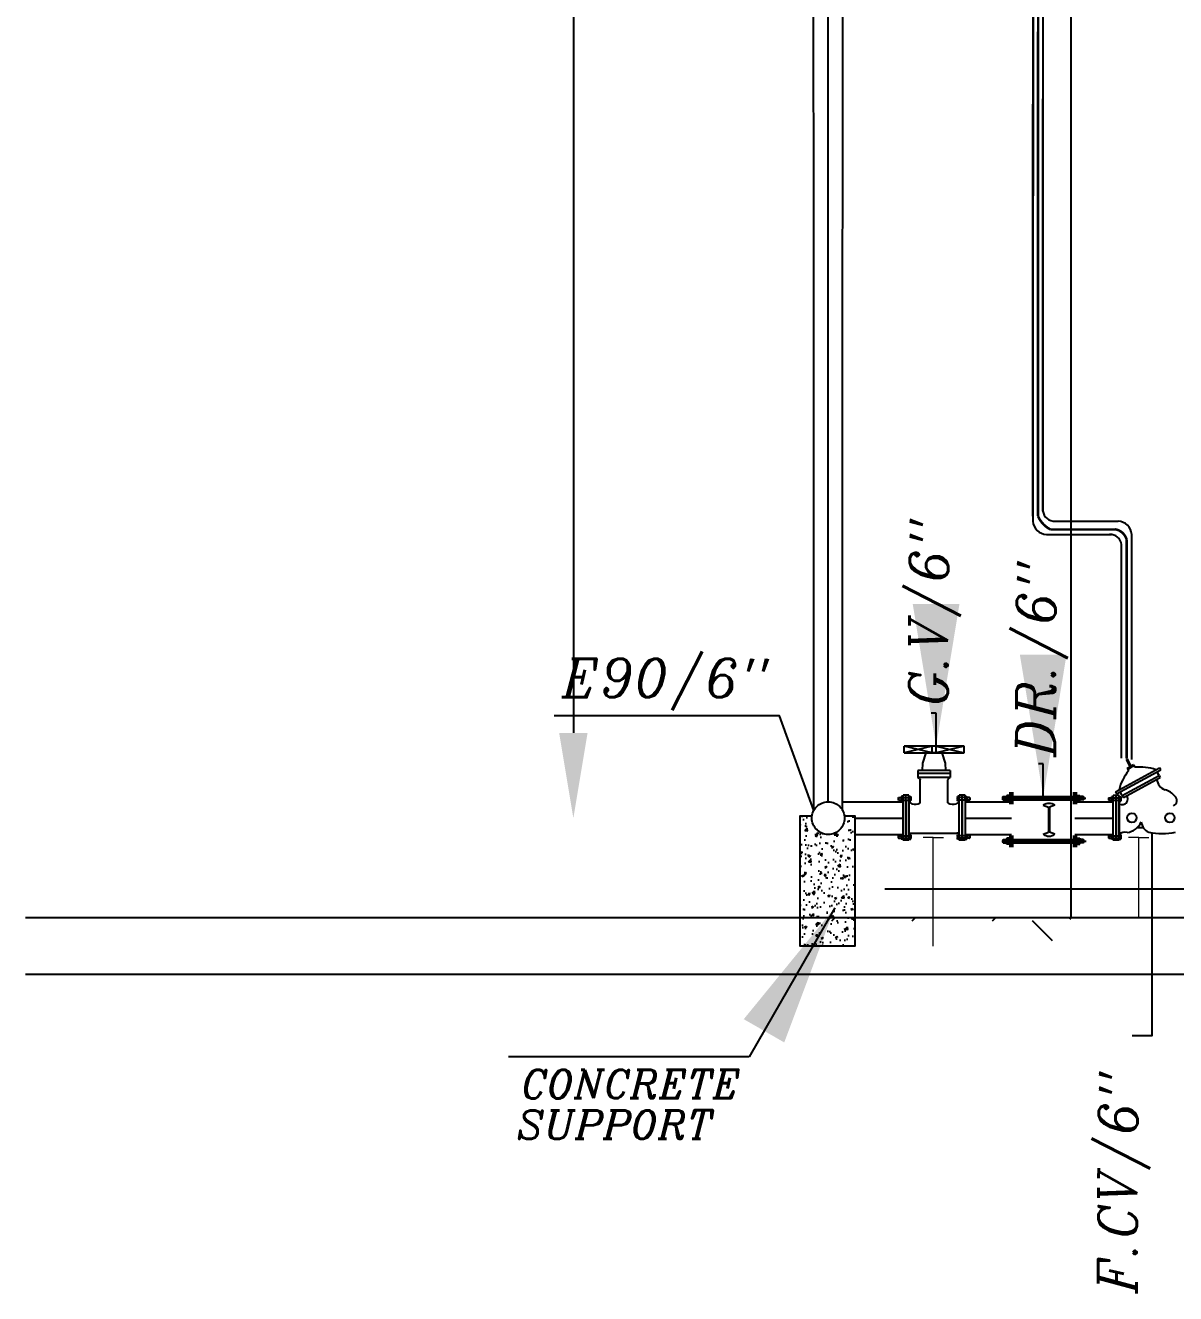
# Model space of a CAD drawing. Extents: x 152000 to 152174, y 158796 to 159332.
# Drawn here: x 152087.751 to 152091.801, y 159117.921 to 159122.387 of the extents above; entities that cross this region are included whole.
import ezdxf

# ---------------------------------------------------------------- set-up
doc = ezdxf.new("R2010")
doc.units = 0
doc.header["$LTSCALE"] = 3
doc.header["$MEASUREMENT"] = 0
doc.header["$PDMODE"] = 2
doc.header["$PDSIZE"] = 0.03
doc.linetypes.add('AUSGEZOGEN', pattern=[0])
doc.linetypes.add('CENTER', pattern=[2, 1.25, -0.25, 0.25, -0.25])
doc.layers.get('0').update_dxf_attribs({"linetype": 'CONTINUOUS'})
doc.layers.get('DEFPOINTS').update_dxf_attribs({"linetype": 'CONTINUOUS'})
for name, color, linetype in [('6INCH', 24, 'CONTINUOUS'), ('DIM', 144, 'CONTINUOUS'), ('EBENE0', 7, 'AUSGEZOGEN'), ('EOP', 3, 'CONTINUOUS'), ('MECH', 6, 'CONTINUOUS'), ('NUMBERS', 6, 'CONTINUOUS'), ('TEXTS', 1, 'CONTINUOUS')]:
    doc.layers.add(name, color=color, linetype=linetype)
doc.layers.add('BEAM', color=6, linetype='CONTINUOUS', lineweight=13)
doc.layers.add('LAND CORNERS', color=255, linetype='CONTINUOUS', lineweight=25)
doc.styles.add('italic', font='italicc.shx', dxfattribs={"height": 0.4})
doc.dimstyles.new('mais 1-100 plan', dxfattribs={"dimtxt": 0.25, "dimasz": 0.1635, "dimexe": 0.18, "dimexo": 0.0625, "dimgap": 0, "dimtad": 1, "dimzin": 0, "dimdsep": 46, "dimtxsty": 'Standard', "dimblk": 'OBLIQUE', "dimcen": 0, "dimse1": 1, "dimse2": 1, "dimclrd": 8, "dimclrt": 4, "dimadec": 0, "dimazin": 0, "dimtfac": 1, "dimtix": 1, "dimtofl": 0, "dimtmove": 0, "dimatfit": 3, "dimldrblk": 'OBLIQUE', "dimfxl": 0.18, "dimtolj": 1, "dimtzin": 0, "dimarcsym": 0})
doc.dimstyles.get("Standard").update_dxf_attribs({"dimtxt": 0.7, "dimasz": 0.5, "dimexe": 4.572, "dimexo": 1.5875, "dimgap": 0.01, "dimtad": 1, "dimzin": 0, "dimdsep": 46, "dimtxsty": 'Standard', "dimcen": 2.286, "dimse1": 1, "dimse2": 1, "dimsd1": 1, "dimsd2": 1, "dimadec": 0, "dimazin": 0, "dimtfac": 1, "dimtdec": 4, "dimtofl": 0, "dimtmove": 0, "dimatfit": 3, "dimfxl": 1, "dimtolj": 1, "dimtzin": 0, "dimarcsym": 0})

# ---------------------------------------------------------------- blocks, each defined once
blk = doc.blocks.new('*D142')
at = {"layer": 'DEFPOINTS', "color": 0, "transparency": 16777216}
for p in [(152090.4636, 159144.2168), (152089.6802, 159119.5954), (152090.5776, 159119.5954)]:
    blk.add_point(p, dxfattribs=at)
at = {"layer": 'LAND CORNERS', "color": 2, "lineweight": -2, "transparency": 16777216}
blk.add_line((152089.6802, 159143.9168), (152089.6802, 159119.8954), dxfattribs=at)
at = {"layer": 'LAND CORNERS', "color": 2, "transparency": 16777216}
for points in [[(152089.6302, 159143.9168), (152089.7302, 159143.9168), (152089.6802, 159144.2168)], [(152089.6302, 159119.8954), (152089.7302, 159119.8954), (152089.6802, 159119.5954)]]:
    blk.add_solid(points, dxfattribs=at)
at = {"layer": 'LAND CORNERS', "color": 2, "transparency": 16777216, "insert": (152089.5052, 159131.9061), "char_height": 0.25, "attachment_point": 5, "rotation": 90}
blk.add_mtext('\\A1;24.62', dxfattribs=at)
blk = doc.blocks.new('_OBLIQUE')
at = {"color": 0, "linetype": 'ByBlock'}
blk.add_line((-0.5, -0.5), (0.5, 0.5), dxfattribs=at)

msp = doc.modelspace()

# ---------------------------------------------------------------- hatches: boundary and pattern name
h = msp.add_hatch()
h.set_pattern_fill('AR-CONC', color=256, scale=0.009703, style=0)
h.set_pattern_definition([(50, (152180.476357, 158639.755047), (0.069595362, -0.006088805), [0.007277209, -0.080049298]), (355, (152180.47636, 158639.75505), (-0.013462966, 0.07298479), [0.005821767, -0.064039438]), (100.4514, (152180.482156, 158639.75454), (0.056132448, 0.066895941), [0.006184676, -0.068031435]), (46.1842, (152180.47636, 158639.77445), (0.103553814, -0.016060219), [0.010915813, -0.120073946]), (96.6356, (152180.48499, 158639.77311), (0.09068981, 0.094518123), [0.009277014, -0.102047136]), (351.1842, (152180.47636, 158639.77445), (0.090689736, 0.094518194), [0.00873265, -0.096059157]), (21, (152180.48606, 158639.7696), (0.057917564, -0.03906589), [0.007277209, -0.080049298]), (326, (152180.48606, 158639.7696), (0.023608753, 0.070360911), [0.005821767, -0.064039438]), (71.4514, (152180.490886, 158639.766346), (0.081526341, 0.031294957), [0.006184676, -0.068031435]), (37.5, (152180.476357, 158639.755047), (0.0011798641, 0.0323005081), [0, -0.0632632025, 0, -0.0650097326, 0, -0.0642820117]), (7.5, (152180.476357, 158639.755047), (0.025525493, 0.038269552), [0, -0.0370652505, 0, -0.0618077607, 0, -0.0244999365]), (327.5, (152180.45472, 158639.755047), (0.0517964983, -0.0021884868), [0, -0.024257363, 0, -0.0756829723, 0, -0.1004254824]), (317.5, (152180.445016, 158639.755047), (0.0565862342, 0.0097131315), [0, -0.031534572, 0, -0.050261256, 0, -0.071316647])])
h.paths.add_polyline_path([(152090.47784, 159119.60238), (152090.52043, 159119.60238, 0.030415), (152090.52, 159119.59539, 1), (152090.63516, 159119.59539, 0.030415), (152090.63474, 159119.60238), (152090.6719, 159119.60238), (152090.6719, 159119.14534), (152090.47784, 159119.14534)])

# ---------------------------------------------------------------- linework, layer by layer
at = {"color": 130, "const_width": 0.00889}
for points in [[(152091.31584, 159120.65895), (152091.3224, 159138.08851)], [(152091.35955, 159120.61187), (152091.59118, 159120.61187)]]:
    msp.add_lwpolyline(points, dxfattribs=at)
for points in [[(152091.31681, 159122.93363), (152091.31584, 159120.65895, 0.1694088), (152091.35955, 159120.61187)], [(152091.6283, 159119.80521), (152091.6283, 159120.57618, 0.2854813), (152091.588, 159120.61255)]]:
    msp.add_lwpolyline(points, format="xyb", dxfattribs=at)
for points in [[(152090.52676, 159119.62246), (152090.40571, 159119.95573), (152089.61256, 159119.95573)], [(152090.52043, 159119.60238), (152090.47784, 159119.60238), (152090.47784, 159119.14534), (152090.6719, 159119.14534), (152090.6719, 159119.60238), (152090.63474, 159119.60238)], [(152091.71644, 159119.54362), (152091.71644, 159118.82903), (152091.64818, 159118.82903)]]:
    msp.add_lwpolyline(points)
at = {"layer": '6INCH', "color": 2}
for points in [[(152091.29806, 159120.65895), (152091.30462, 159138.08851)], [(152091.33363, 159120.67667), (152091.3402, 159138.10766)]]:
    msp.add_lwpolyline(points, dxfattribs=at)
for points in [[(152091.29892, 159122.93103), (152091.29806, 159120.64117, 0.3695068), (152091.34606, 159120.59363)], [(152091.33362, 159122.93103), (152091.33362, 159120.67673, 0.411113), (152091.37721, 159120.64127)], [(152091.64608, 159119.80152), (152091.64608, 159120.59396, 0.3695068), (152091.59809, 159120.6415)], [(152091.61052, 159119.80687), (152091.61052, 159120.5584, 0.4094812), (152091.56795, 159120.59363)]]:
    msp.add_lwpolyline(points, format="xyb", dxfattribs=at)
at = {"layer": '6INCH', "color": 50}
for points in [[(152091.36955, 159120.64126), (152091.59809, 159120.6415)], [(152091.34606, 159120.59363), (152091.57471, 159120.59363)]]:
    msp.add_lwpolyline(points, dxfattribs=at)
at = {"layer": 'BEAM', "color": 2}
for p, q in [((152090.94742, 159119.52649), (152090.91157, 159119.52649)), ((152090.94742, 159119.52649), (152090.98328, 159119.52649)), ((152090.94742, 159119.14466), (152090.94742, 159119.52649)), ((152091.67089, 159119.52648), (152091.63503, 159119.52648)), ((152091.67089, 159119.52648), (152091.70675, 159119.52648)), ((152091.67089, 159119.24466), (152091.67089, 159119.52648))]:
    msp.add_line(p, q, dxfattribs=at)
at = {"layer": 'DIM', "color": 1}
for points in [[(152090.57758, 159119.65297), (152090.57758, 159144.26705)], [(152090.52676, 159119.62246), (152090.52056, 159144.20581)], [(152090.62837, 159119.62253), (152090.63535, 159144.20414)]]:
    msp.add_lwpolyline(points, dxfattribs=at)
at = {"layer": 'DIM', "color": 1, "linetype": 'CENTER'}
msp.add_circle((152090.57758, 159119.59539), 0.05758, dxfattribs=at)
at = {"layer": 'EBENE0', "color": 8, "linetype": 'AUSGEZOGEN'}
for p, q in [((152091.43295, 159119.24466), (152091.43295, 159122.89466)), ((152091.43295, 159119.24466), (152091.43295, 159122.89466)), ((152100.83295, 159119.34466), (152090.7764, 159119.34466)), ((152091.43295, 159119.24466), (152087.75082, 159119.24466)), ((152091.43295, 159119.24466), (152087.75082, 159119.24466)), ((152090.26844, 159119.24466), (152088.54409, 159119.24466)), ((152090.26844, 159119.24466), (152088.54409, 159119.24466)), ((152090.58972, 159119.23385), (152090.60054, 159119.24466)), ((152090.58972, 159119.23385), (152090.60054, 159119.24466)), ((152100.83295, 159119.24466), (152090.7764, 159119.24466)), ((152090.87256, 159119.23385), (152090.88338, 159119.24466)), ((152090.87256, 159119.23385), (152090.88338, 159119.24466)), ((152091.15541, 159119.23385), (152091.16622, 159119.24466)), ((152091.15541, 159119.23385), (152091.16622, 159119.24466)), ((152091.36754, 159119.16314), (152091.29683, 159119.23385)), ((152091.36754, 159119.16314), (152091.29683, 159119.23385)), ((152091.43295, 159119.23915), (152091.42743, 159119.24466)), ((152091.43295, 159119.23915), (152091.42743, 159119.24466)), ((152091.43295, 159119.04466), (152087.75082, 159119.04466)), ((152100.83295, 159119.04466), (152091.43295, 159119.04466))]:
    msp.add_line(p, q, dxfattribs=at)
at = {"layer": 'MECH'}
for p, q in [((152090.94325, 159119.82469), (152090.84461, 159119.84915)), ((152090.94325, 159119.84915), (152090.84461, 159119.82469)), ((152091.0561, 159119.84915), (152090.84461, 159119.84915)), ((152090.84461, 159119.82469), (152090.84461, 159119.84915)), ((152090.84461, 159119.82469), (152091.0561, 159119.82469)), ((152090.91062, 159119.78931), (152090.92195, 159119.82469)), ((152090.97877, 159119.82469), (152090.92195, 159119.82469)), ((152090.94325, 159119.82469), (152090.94325, 159119.84915)), ((152090.95746, 159119.84915), (152090.94325, 159119.84915)), ((152090.95746, 159119.84915), (152091.0561, 159119.82469)), ((152091.0561, 159119.84915), (152090.95746, 159119.82469)), ((152090.95746, 159119.82469), (152090.95746, 159119.84915)), ((152090.99009, 159119.78931), (152090.97877, 159119.82469)), ((152091.0561, 159119.82469), (152091.0561, 159119.84915)), ((152090.90958, 159119.76329), (152090.91062, 159119.78931)), ((152090.99113, 159119.76329), (152090.99009, 159119.78931)), ((152091.58877, 159119.68825), (152091.7443, 159119.77273)), ((152091.59253, 159119.68133), (152091.74805, 159119.76581)), ((152091.63003, 159119.80385), (152091.62657, 159119.80198)), ((152091.62657, 159119.80198), (152091.63956, 159119.77601)), ((152091.63003, 159119.80385), (152091.64302, 159119.77789)), ((152091.63028, 159119.77097), (152091.64129, 159119.77695)), ((152091.63028, 159119.77097), (152091.63498, 159119.76232)), ((152091.63216, 159119.76751), (152091.64317, 159119.77349)), ((152091.6523, 159119.78293), (152091.64129, 159119.77695)), ((152091.65418, 159119.77947), (152091.64317, 159119.77349)), ((152091.6523, 159119.78293), (152091.657, 159119.77428)), ((152091.74805, 159119.76581), (152091.7443, 159119.77273)), ((152090.89354, 159119.76329), (152090.89354, 159119.73831)), ((152091.00718, 159119.76329), (152090.89354, 159119.76329)), ((152091.00718, 159119.75184), (152090.89354, 159119.75184)), ((152090.89998, 159119.73328), (152090.89354, 159119.73831)), ((152091.00718, 159119.73831), (152090.89354, 159119.73831)), ((152090.89998, 159119.73328), (152090.90153, 159119.73009)), ((152090.90153, 159119.64881), (152090.90153, 159119.73009)), ((152091.00074, 159119.73328), (152090.99918, 159119.73009)), ((152090.99918, 159119.64881), (152090.99918, 159119.73009)), ((152091.00074, 159119.73328), (152091.00718, 159119.73831)), ((152091.00718, 159119.76329), (152091.00718, 159119.73831)), ((152091.613, 159119.67453), (152091.74261, 159119.74493)), ((152091.61676, 159119.66761), (152091.74637, 159119.73801)), ((152091.74261, 159119.74493), (152091.73509, 159119.75877)), ((152091.74261, 159119.74493), (152091.74637, 159119.73801)), ((152090.84106, 159119.51798), (152090.84106, 159119.67582)), ((152090.85132, 159119.67582), (152090.84106, 159119.67582)), ((152090.85132, 159119.51798), (152090.85132, 159119.67582)), ((152090.85132, 159119.66003), (152090.85132, 159119.67582)), ((152090.85132, 159119.51798), (152090.85132, 159119.67582)), ((152090.86158, 159119.67582), (152090.85132, 159119.67582)), ((152090.85132, 159119.51798), (152090.85132, 159119.67582)), ((152090.86158, 159119.51798), (152090.86158, 159119.67582)), ((152090.86158, 159119.66003), (152090.86158, 159119.67582)), ((152090.86158, 159119.51798), (152090.86158, 159119.67582)), ((152091.03914, 159119.51798), (152091.03914, 159119.67582)), ((152091.0494, 159119.67582), (152091.03914, 159119.67582)), ((152091.0494, 159119.66003), (152091.0494, 159119.67582)), ((152091.05966, 159119.67582), (152091.0494, 159119.67582)), ((152091.0494, 159119.51798), (152091.0494, 159119.67582)), ((152091.05966, 159119.66003), (152091.05966, 159119.67582)), ((152091.20621, 159119.67535), (152091.20621, 159119.67102)), ((152091.21446, 159119.67535), (152091.20621, 159119.67535)), ((152091.21446, 159119.65481), (152091.21446, 159119.67535)), ((152091.45472, 159119.67535), (152091.46297, 159119.67535)), ((152091.45472, 159119.65481), (152091.45472, 159119.67535)), ((152091.46297, 159119.67535), (152091.46297, 159119.67102)), ((152091.59127, 159119.67521), (152091.58103, 159119.67521)), ((152091.58103, 159119.51772), (152091.58103, 159119.67521)), ((152091.58877, 159119.68825), (152091.59253, 159119.68133)), ((152091.59127, 159119.51772), (152091.59127, 159119.67521)), ((152091.59127, 159119.51772), (152091.59127, 159119.67521)), ((152091.59127, 159119.51772), (152091.59127, 159119.67521)), ((152091.60151, 159119.67521), (152091.59127, 159119.67521)), ((152091.59127, 159119.51772), (152091.59127, 159119.67521)), ((152091.59127, 159119.65946), (152091.59127, 159119.67521)), ((152091.59127, 159119.51772), (152091.59127, 159119.67521)), ((152091.59253, 159119.68133), (152091.60549, 159119.68837)), ((152091.60151, 159119.51772), (152091.60151, 159119.67521)), ((152091.60151, 159119.65946), (152091.60151, 159119.67521)), ((152091.60151, 159119.51772), (152091.60151, 159119.67521)), ((152091.613, 159119.67453), (152091.60549, 159119.68837)), ((152091.613, 159119.67453), (152091.61676, 159119.66761)), ((152090.82435, 159119.66717), (152090.82537, 159119.66773)), ((152090.82435, 159119.66717), (152090.82435, 159119.65961)), ((152090.82537, 159119.65905), (152090.82435, 159119.65961)), ((152090.82537, 159119.66773), (152090.83417, 159119.66773)), ((152090.82537, 159119.66773), (152090.82537, 159119.65905)), ((152090.82537, 159119.65905), (152090.83417, 159119.65905)), ((152090.83472, 159119.6709), (152090.83472, 159119.66773)), ((152090.84075, 159119.6709), (152090.83472, 159119.6709)), ((152090.83472, 159119.66773), (152090.83472, 159119.65905)), ((152090.83472, 159119.6668), (152090.84075, 159119.6668)), ((152090.83472, 159119.65998), (152090.84075, 159119.65998)), ((152090.83472, 159119.65588), (152090.83472, 159119.65905)), ((152090.84075, 159119.65588), (152090.83472, 159119.65588)), ((152090.84075, 159119.66773), (152090.86192, 159119.66773)), ((152090.84075, 159119.65905), (152090.86192, 159119.65905)), ((152090.85132, 159119.66003), (152090.85132, 159119.53377)), ((152090.86158, 159119.66003), (152090.86158, 159119.53377)), ((152090.86158, 159119.65297), (152090.87236, 159119.64569)), ((152090.86192, 159119.6709), (152090.86796, 159119.6709)), ((152090.86796, 159119.6668), (152090.86192, 159119.6668)), ((152090.86796, 159119.65998), (152090.86192, 159119.65998)), ((152090.86192, 159119.65588), (152090.86796, 159119.65588)), ((152090.86796, 159119.6709), (152090.86796, 159119.66773)), ((152090.86796, 159119.66773), (152090.86796, 159119.65905)), ((152090.86796, 159119.65588), (152090.86796, 159119.65905)), ((152091.03914, 159119.65297), (152091.02836, 159119.64569)), ((152091.03879, 159119.6709), (152091.03276, 159119.6709)), ((152091.03276, 159119.6709), (152091.03276, 159119.66773)), ((152091.03276, 159119.66773), (152091.03276, 159119.65905)), ((152091.03276, 159119.6668), (152091.03879, 159119.6668)), ((152091.03276, 159119.65998), (152091.03879, 159119.65998)), ((152091.03276, 159119.65588), (152091.03276, 159119.65905)), ((152091.03879, 159119.65588), (152091.03276, 159119.65588)), ((152091.05996, 159119.66773), (152091.03879, 159119.66773)), ((152091.05996, 159119.65905), (152091.03879, 159119.65905)), ((152091.0494, 159119.66003), (152091.0494, 159119.53377)), ((152091.05966, 159119.66003), (152091.05966, 159119.53377)), ((152091.05966, 159119.64877), (152091.05966, 159119.54378)), ((152091.05996, 159119.6709), (152091.066, 159119.6709)), ((152091.066, 159119.6668), (152091.05996, 159119.6668)), ((152091.066, 159119.65998), (152091.05996, 159119.65998)), ((152091.05996, 159119.65588), (152091.066, 159119.65588)), ((152091.066, 159119.6709), (152091.066, 159119.66773)), ((152091.066, 159119.66773), (152091.066, 159119.65905)), ((152091.066, 159119.65588), (152091.066, 159119.65905)), ((152091.07534, 159119.66773), (152091.06655, 159119.66773)), ((152091.07534, 159119.65905), (152091.06655, 159119.65905)), ((152091.07534, 159119.66773), (152091.07534, 159119.65905)), ((152091.07636, 159119.66717), (152091.07534, 159119.66773)), ((152091.07534, 159119.65905), (152091.07636, 159119.65961)), ((152091.07636, 159119.66717), (152091.07636, 159119.65961)), ((152091.18854, 159119.66508), (152091.48415, 159119.66508)), ((152091.19343, 159119.67102), (152091.19203, 159119.67024)), ((152091.19203, 159119.65991), (152091.19203, 159119.67024)), ((152091.19203, 159119.65991), (152091.19343, 159119.65914)), ((152091.19343, 159119.65914), (152091.19343, 159119.67102)), ((152091.19343, 159119.67102), (152091.20546, 159119.67102)), ((152091.19343, 159119.65914), (152091.20546, 159119.65914)), ((152091.20621, 159119.65914), (152091.20621, 159119.67102)), ((152091.20621, 159119.66975), (152091.21446, 159119.66975)), ((152091.20621, 159119.66041), (152091.21446, 159119.66041)), ((152091.20621, 159119.65481), (152091.20621, 159119.65914)), ((152091.21446, 159119.65481), (152091.20621, 159119.65481)), ((152091.21446, 159119.67102), (152091.45472, 159119.67102)), ((152091.21446, 159119.65914), (152091.45472, 159119.65914)), ((152091.33481, 159119.64061), (152091.35327, 159119.63326)), ((152091.35327, 159119.63326), (152091.35327, 159119.54584)), ((152091.37562, 159119.64061), (152091.35716, 159119.63326)), ((152091.35716, 159119.63326), (152091.35716, 159119.54584)), ((152091.46297, 159119.66975), (152091.45472, 159119.66975)), ((152091.46297, 159119.66041), (152091.45472, 159119.66041)), ((152091.45472, 159119.65481), (152091.46297, 159119.65481)), ((152091.46297, 159119.65914), (152091.46297, 159119.67102)), ((152091.46297, 159119.65481), (152091.46297, 159119.65914)), ((152091.47575, 159119.67102), (152091.46372, 159119.67102)), ((152091.47575, 159119.65914), (152091.46372, 159119.65914)), ((152091.47575, 159119.67102), (152091.47715, 159119.67024)), ((152091.47575, 159119.65914), (152091.47575, 159119.67102)), ((152091.47715, 159119.65991), (152091.47575, 159119.65914)), ((152091.47715, 159119.65991), (152091.47715, 159119.67024)), ((152091.56437, 159119.66658), (152091.56538, 159119.66714)), ((152091.56437, 159119.66658), (152091.56437, 159119.65904)), ((152091.56538, 159119.65848), (152091.56437, 159119.65904)), ((152091.56538, 159119.66714), (152091.56538, 159119.65848)), ((152091.56538, 159119.66714), (152091.57416, 159119.66714)), ((152091.56538, 159119.65848), (152091.57416, 159119.65848)), ((152091.58073, 159119.6703), (152091.57471, 159119.6703)), ((152091.57471, 159119.6703), (152091.57471, 159119.66714)), ((152091.57471, 159119.66714), (152091.57471, 159119.65848)), ((152091.57471, 159119.66622), (152091.58073, 159119.66622)), ((152091.57471, 159119.65941), (152091.58073, 159119.65941)), ((152091.57471, 159119.65532), (152091.57471, 159119.65848)), ((152091.58073, 159119.65532), (152091.57471, 159119.65532)), ((152091.58073, 159119.66714), (152091.60186, 159119.66714)), ((152091.58073, 159119.65848), (152091.60186, 159119.65848)), ((152091.59127, 159119.65946), (152091.59127, 159119.53347)), ((152091.60151, 159119.65946), (152091.60151, 159119.53347)), ((152091.60186, 159119.6703), (152091.60788, 159119.6703)), ((152091.60788, 159119.66622), (152091.60186, 159119.66622)), ((152091.60788, 159119.65941), (152091.60186, 159119.65941)), ((152091.60186, 159119.65532), (152091.60788, 159119.65532)), ((152091.60788, 159119.6703), (152091.60788, 159119.66714)), ((152091.60788, 159119.66714), (152091.60788, 159119.65848)), ((152091.60788, 159119.65532), (152091.60788, 159119.65848)), ((152090.86158, 159119.53781), (152090.86579, 159119.54183)), ((152090.86579, 159119.54183), (152090.87018, 159119.5422)), ((152090.87018, 159119.5422), (152091.03053, 159119.5422)), ((152091.03492, 159119.54183), (152091.03053, 159119.5422)), ((152091.03914, 159119.53781), (152091.03492, 159119.54183)), ((152091.33481, 159119.53849), (152091.35327, 159119.54584)), ((152091.37562, 159119.53849), (152091.35716, 159119.54584)), ((152091.68697, 159119.5615), (152091.66555, 159119.5615)), ((152090.82435, 159119.53247), (152090.82537, 159119.53303)), ((152090.82435, 159119.53247), (152090.82435, 159119.52491)), ((152090.82537, 159119.52435), (152090.82435, 159119.52491)), ((152090.82537, 159119.53303), (152090.83417, 159119.53303)), ((152090.82537, 159119.53303), (152090.82537, 159119.52435)), ((152090.82537, 159119.52435), (152090.83417, 159119.52435)), ((152090.83472, 159119.53619), (152090.83472, 159119.53303)), ((152090.84075, 159119.53619), (152090.83472, 159119.53619)), ((152090.83472, 159119.53303), (152090.83472, 159119.52435)), ((152090.83472, 159119.5321), (152090.84075, 159119.5321)), ((152090.83472, 159119.52528), (152090.84075, 159119.52528)), ((152090.83472, 159119.52118), (152090.83472, 159119.52435)), ((152090.84075, 159119.52118), (152090.83472, 159119.52118)), ((152090.84075, 159119.53303), (152090.86192, 159119.53303)), ((152090.84075, 159119.52435), (152090.86192, 159119.52435)), ((152090.85132, 159119.51798), (152090.84106, 159119.51798)), ((152090.85132, 159119.51798), (152090.84106, 159119.51798)), ((152090.85132, 159119.53377), (152090.85132, 159119.51798)), ((152090.86158, 159119.51798), (152090.85132, 159119.51798)), ((152090.86158, 159119.51798), (152090.85132, 159119.51798)), ((152090.86158, 159119.53377), (152090.86158, 159119.51798)), ((152090.86192, 159119.53619), (152090.86796, 159119.53619)), ((152090.86796, 159119.5321), (152090.86192, 159119.5321)), ((152090.86796, 159119.52528), (152090.86192, 159119.52528)), ((152090.86192, 159119.52118), (152090.86796, 159119.52118)), ((152090.86796, 159119.53619), (152090.86796, 159119.53303)), ((152090.86796, 159119.53303), (152090.86796, 159119.52435)), ((152090.86796, 159119.52118), (152090.86796, 159119.52435)), ((152091.03879, 159119.53619), (152091.03276, 159119.53619)), ((152091.03276, 159119.53619), (152091.03276, 159119.53303)), ((152091.03276, 159119.53303), (152091.03276, 159119.52435)), ((152091.03276, 159119.5321), (152091.03879, 159119.5321)), ((152091.03276, 159119.52528), (152091.03879, 159119.52528)), ((152091.03276, 159119.52118), (152091.03276, 159119.52435)), ((152091.03879, 159119.52118), (152091.03276, 159119.52118)), ((152091.05996, 159119.53303), (152091.03879, 159119.53303)), ((152091.05996, 159119.52435), (152091.03879, 159119.52435)), ((152091.0494, 159119.51798), (152091.03914, 159119.51798)), ((152091.0494, 159119.51798), (152091.03914, 159119.51798)), ((152091.0494, 159119.53377), (152091.0494, 159119.51798)), ((152091.05966, 159119.51798), (152091.0494, 159119.51798)), ((152091.05966, 159119.51798), (152091.0494, 159119.51798)), ((152091.05966, 159119.53377), (152091.05966, 159119.51798)), ((152091.05996, 159119.53619), (152091.066, 159119.53619)), ((152091.066, 159119.5321), (152091.05996, 159119.5321)), ((152091.066, 159119.52528), (152091.05996, 159119.52528)), ((152091.05996, 159119.52118), (152091.066, 159119.52118)), ((152091.066, 159119.53619), (152091.066, 159119.53303)), ((152091.066, 159119.53303), (152091.066, 159119.52435)), ((152091.066, 159119.52118), (152091.066, 159119.52435)), ((152091.07534, 159119.53303), (152091.06655, 159119.53303)), ((152091.07534, 159119.52435), (152091.06655, 159119.52435)), ((152091.07534, 159119.53303), (152091.07534, 159119.52435)), ((152091.07636, 159119.53247), (152091.07534, 159119.53303)), ((152091.07534, 159119.52435), (152091.07636, 159119.52491)), ((152091.07636, 159119.53247), (152091.07636, 159119.52491)), ((152091.18854, 159119.51402), (152091.48571, 159119.51402)), ((152091.19203, 159119.51918), (152091.19343, 159119.51996)), ((152091.19203, 159119.51918), (152091.19203, 159119.50885)), ((152091.19343, 159119.50808), (152091.19203, 159119.50885)), ((152091.19343, 159119.51996), (152091.19343, 159119.50808)), ((152091.19343, 159119.51996), (152091.20546, 159119.51996)), ((152091.19343, 159119.50808), (152091.20546, 159119.50808)), ((152091.21446, 159119.52429), (152091.20621, 159119.52429)), ((152091.20621, 159119.52429), (152091.20621, 159119.51996)), ((152091.20621, 159119.51996), (152091.20621, 159119.50808)), ((152091.20621, 159119.51869), (152091.21446, 159119.51869)), ((152091.20621, 159119.50935), (152091.21446, 159119.50935)), ((152091.20621, 159119.50375), (152091.20621, 159119.50808)), ((152091.21446, 159119.50375), (152091.20621, 159119.50375)), ((152091.21446, 159119.52429), (152091.21446, 159119.50375)), ((152091.21446, 159119.51996), (152091.45472, 159119.51996)), ((152091.21446, 159119.50808), (152091.45472, 159119.50808)), ((152091.45472, 159119.52429), (152091.46297, 159119.52429)), ((152091.45472, 159119.52429), (152091.45472, 159119.50375)), ((152091.46297, 159119.51869), (152091.45472, 159119.51869)), ((152091.46297, 159119.50935), (152091.45472, 159119.50935)), ((152091.45472, 159119.50375), (152091.46297, 159119.50375)), ((152091.46297, 159119.52429), (152091.46297, 159119.51996)), ((152091.46297, 159119.51996), (152091.46297, 159119.50808)), ((152091.46297, 159119.50375), (152091.46297, 159119.50808)), ((152091.47575, 159119.51996), (152091.46372, 159119.51996)), ((152091.47575, 159119.50808), (152091.46372, 159119.50808)), ((152091.47575, 159119.51996), (152091.47715, 159119.51918)), ((152091.47575, 159119.50808), (152091.47575, 159119.51996)), ((152091.47715, 159119.50885), (152091.47575, 159119.50808)), ((152091.47715, 159119.50885), (152091.47715, 159119.51918)), ((152091.56437, 159119.53218), (152091.56538, 159119.53274)), ((152091.56437, 159119.53218), (152091.56437, 159119.52464)), ((152091.56538, 159119.52408), (152091.56437, 159119.52464)), ((152091.56538, 159119.53274), (152091.56538, 159119.52408)), ((152091.56538, 159119.53274), (152091.57416, 159119.53274)), ((152091.56538, 159119.52408), (152091.57416, 159119.52408)), ((152091.58073, 159119.5359), (152091.57471, 159119.5359)), ((152091.57471, 159119.5359), (152091.57471, 159119.53274)), ((152091.57471, 159119.53274), (152091.57471, 159119.52408)), ((152091.57471, 159119.53181), (152091.58073, 159119.53181)), ((152091.57471, 159119.525), (152091.58073, 159119.525)), ((152091.57471, 159119.52092), (152091.57471, 159119.52408)), ((152091.58073, 159119.52092), (152091.57471, 159119.52092)), ((152091.58073, 159119.53274), (152091.60186, 159119.53274)), ((152091.58073, 159119.52408), (152091.60186, 159119.52408)), ((152091.59127, 159119.51772), (152091.58103, 159119.51772)), ((152091.59127, 159119.51772), (152091.58103, 159119.51772)), ((152091.59127, 159119.53347), (152091.59127, 159119.51772)), ((152091.60151, 159119.51772), (152091.59127, 159119.51772)), ((152091.60151, 159119.51772), (152091.59127, 159119.51772)), ((152091.60151, 159119.53347), (152091.60151, 159119.51772)), ((152091.60186, 159119.5359), (152091.60788, 159119.5359)), ((152091.60788, 159119.53181), (152091.60186, 159119.53181)), ((152091.60788, 159119.525), (152091.60186, 159119.525)), ((152091.60186, 159119.52092), (152091.60788, 159119.52092)), ((152091.60788, 159119.5359), (152091.60788, 159119.53274)), ((152091.60788, 159119.53274), (152091.60788, 159119.52408)), ((152091.60788, 159119.52092), (152091.60788, 159119.52408))]:
    msp.add_line(p, q, dxfattribs=at)
at = {"layer": 'MECH', "const_width": 0.01619}
for points in [[(152091.22261, 159119.68678), (152091.22261, 159119.64399)], [(152091.44602, 159119.68678), (152091.44602, 159119.64399)], [(152091.22261, 159119.49232), (152091.22261, 159119.53511)], [(152091.44602, 159119.49232), (152091.44602, 159119.53511)]]:
    msp.add_lwpolyline(points, dxfattribs=at)
at = {"layer": 'MECH'}
for centre in [(152091.64667, 159119.59644), (152091.78045, 159119.59644)]:
    msp.add_circle(centre, 0.01657, dxfattribs=at)
for centre, radius, start, end in [((152091.67493, 159119.60178), 0.17343, 70.98233, 95.93258), ((152091.76993, 159119.65338), 0.17343, 141.08613, 166.03638), ((152091.77728, 159119.73467), 0.04225, 183.76287, 250.83085), ((152091.20949, 159119.67255), 0.00431, 139.521, 220.479), ((152091.45969, 159119.67255), 0.00431, 319.521, 40.479), ((152091.75107, 159119.63777), 0.05831, 36.13543, 77.781), ((152090.83711, 159119.66885), 0.00315, 139.521, 220.479), ((152090.83711, 159119.65793), 0.00315, 139.521, 220.479), ((152090.84211, 159119.66339), 0.00814, 155.22028, 204.77972), ((152090.86556, 159119.66885), 0.00315, 319.521, 40.479), ((152090.86057, 159119.66339), 0.00814, 335.22028, 24.77972), ((152090.86556, 159119.65793), 0.00315, 319.521, 40.479), ((152090.88266, 159119.6873), 0.04287, 256.09893, 296.1187), ((152091.01806, 159119.6873), 0.04287, 243.8813, 283.90107), ((152091.03515, 159119.66885), 0.00315, 139.521, 220.479), ((152091.03515, 159119.65793), 0.00315, 139.521, 220.479), ((152091.04015, 159119.66339), 0.00814, 155.22028, 204.77972), ((152091.0636, 159119.66885), 0.00315, 319.521, 40.479), ((152091.05861, 159119.66339), 0.00814, 335.22028, 24.77972), ((152091.0636, 159119.65793), 0.00315, 319.521, 40.479), ((152091.21632, 159119.66508), 0.01113, 155.22028, 204.77972), ((152091.20949, 159119.65761), 0.00431, 139.521, 220.479), ((152091.35521, 159119.61267), 0.0346, 53.84916, 126.15084), ((152091.45286, 159119.66508), 0.01113, 335.22028, 24.77972), ((152091.45969, 159119.65761), 0.00431, 319.521, 40.479), ((152091.5771, 159119.66826), 0.00315, 139.521, 220.479), ((152091.5771, 159119.65737), 0.00315, 139.521, 220.479), ((152091.58208, 159119.66281), 0.00812, 155.22028, 204.77972), ((152091.61306, 159119.66247), 0.01943, 233.50577, 324.49053), ((152091.60548, 159119.66826), 0.00315, 319.521, 40.479), ((152091.6005, 159119.66281), 0.00812, 335.22028, 24.77972), ((152091.60548, 159119.65737), 0.00315, 319.521, 40.479), ((152091.61409, 159119.6619), 0.01826, 324.07736, 40.33278), ((152091.78653, 159119.65696), 0.01914, 290.7583, 52.57224), ((152091.62169, 159119.51742), 0.02854, 73.62699, 134.9867), ((152091.62311, 159119.6058), 0.06135, 276.19733, 336.86287), ((152091.72406, 159119.58665), 0.04482, 186.34591, 246.76139), ((152091.75202, 159119.76616), 0.22536, 258.31591, 282.47897), ((152090.83711, 159119.53415), 0.00315, 139.521, 220.479), ((152090.83711, 159119.52323), 0.00315, 139.521, 220.479), ((152090.84211, 159119.52869), 0.00814, 155.22028, 204.77972), ((152090.86556, 159119.53415), 0.00315, 319.521, 40.479), ((152090.86057, 159119.52869), 0.00814, 335.22028, 24.77972), ((152090.86556, 159119.52323), 0.00315, 319.521, 40.479), ((152091.03515, 159119.53415), 0.00315, 139.521, 220.479), ((152091.03515, 159119.52323), 0.00315, 139.521, 220.479), ((152091.04015, 159119.52869), 0.00814, 155.22028, 204.77972), ((152091.0636, 159119.53415), 0.00315, 319.521, 40.479), ((152091.05861, 159119.52869), 0.00814, 335.22028, 24.77972), ((152091.0636, 159119.52323), 0.00315, 319.521, 40.479), ((152091.20949, 159119.52149), 0.00431, 139.521, 220.479), ((152091.21632, 159119.51402), 0.01113, 155.22028, 204.77972), ((152091.20949, 159119.50655), 0.00431, 139.521, 220.479), ((152091.35521, 159119.56642), 0.0346, 233.84916, 306.15084), ((152091.45969, 159119.52149), 0.00431, 319.521, 40.479), ((152091.45286, 159119.51402), 0.01113, 335.22028, 24.77972), ((152091.45969, 159119.50655), 0.00431, 319.521, 40.479), ((152091.5771, 159119.53385), 0.00315, 139.521, 220.479), ((152091.5771, 159119.52296), 0.00315, 139.521, 220.479), ((152091.58208, 159119.52841), 0.00812, 155.22028, 204.77972), ((152091.60548, 159119.53385), 0.00315, 319.521, 40.479), ((152091.6005, 159119.52841), 0.00812, 335.22028, 24.77972), ((152091.60548, 159119.52296), 0.00315, 319.521, 40.479)]:
    msp.add_arc(centre, radius, start, end, dxfattribs=at)
at = {"layer": 'TEXTS'}
for points in [[(152090.62837, 159119.65297), (152090.84106, 159119.65297)], [(152091.05966, 159119.65297), (152091.22261, 159119.65297)], [(152091.44602, 159119.65297), (152091.58103, 159119.65297)], [(152090.6719, 159119.59539), (152090.84106, 159119.59539)], [(152091.05966, 159119.59539), (152091.22261, 159119.59539)], [(152091.44602, 159119.59539), (152091.58103, 159119.59539)], [(152090.6719, 159119.53781), (152090.84106, 159119.53781)], [(152091.05966, 159119.53781), (152091.22261, 159119.53781)], [(152091.44602, 159119.53781), (152091.58103, 159119.53781)]]:
    msp.add_lwpolyline(points, dxfattribs=at)

# ---------------------------------------------------------------- texts
at = {"layer": 'EOP', "char_height": 0.1, "attachment_point": 9, "rotation": 0.07626, "style": 'italic'}
for s, insert in [('\\A1;CONCRETE ', (152090.26975, 159118.60925)), ('\\A1;SUPPORT', (152090.17124, 159118.46631))]:
    msp.add_mtext(s, dxfattribs=dict(at, insert=insert))
at = {"layer": 'NUMBERS', "color": 5, "style": 'italic'}
for s, p in [('G.V/6"', (152090.9979, 159119.9885)), ('DR./6"', (152091.37503, 159119.81037)), ('F.CV/6"', (152091.66335, 159117.92065))]:
    msp.add_text(s, height=0.135478, rotation=89.74376, dxfattribs=at).set_placement(p)
msp.add_text('E90/6"', height=0.135478, dxfattribs=at).set_placement((152089.63962, 159120.02073))

# ---------------------------------------------------------------- dimensions: what is measured, and where the dimension line sits
at = {"layer": 'LAND CORNERS'}
dim = msp.add_linear_dim(base=(152089.68019, 159119.59539), p1=(152090.4636, 159144.21677), p2=(152090.57758, 159119.59539), angle=90, dimstyle='mais 1-100 plan', override={"dimasz": 0.3, "dimgap": 0.05, "dimsah": 1, "dimclrd": 2, "dimclrt": 2, "dimfxlon": 1, "dimarcsym": 1}, dxfattribs=at)
dim.commit()
dim.dimension.update_dxf_attribs({"geometry": '*D142', "text_midpoint": (152089.50519, 159131.90608)})

# ---------------------------------------------------------------- leaders
for points, override in [([(152090.95746, 159119.84915), (152090.95743, 159119.96492), (152090.94049, 159119.96492)], {"dimscale": 1, "dimfxl": 0.18}), ([(152091.33459, 159119.67102), (152091.33456, 159119.78679), (152091.31763, 159119.78678)], {"dimscale": 1, "dimfxl": 0.18}), ([(152090.6006, 159119.27975), (152090.29865, 159118.75432), (152089.45149, 159118.75432)], {"dimscale": 1, "dimgap": 0.09, "dimtad": 0, "dimfxl": 0.18})]:
    msp.add_leader(points, dimstyle='Standard', override=override)

doc.saveas('drawing.dxf')
